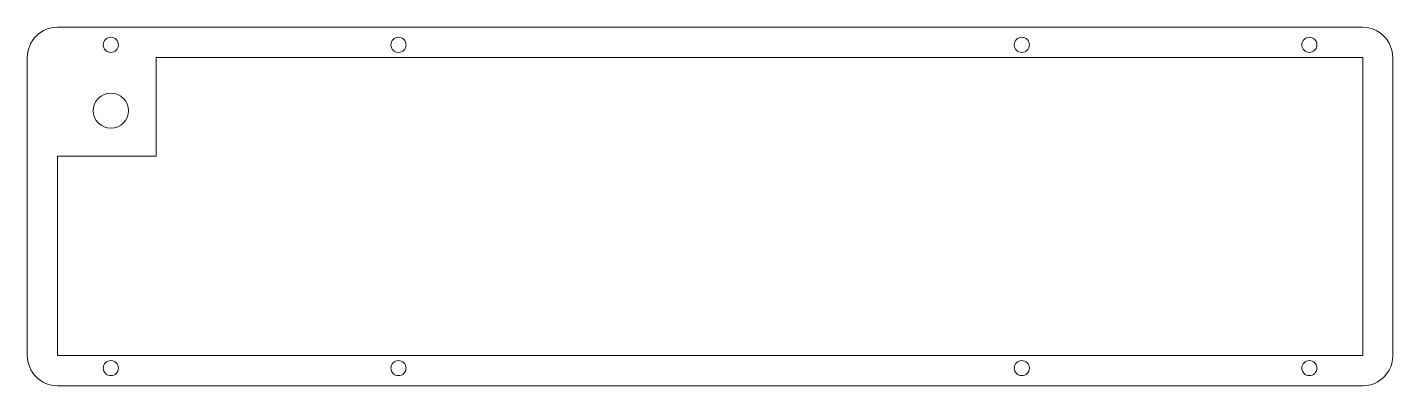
# Model space of a CAD drawing. Header units: millimetres. Extents: x 11283 to 11555, y 11436 to 11508.
import ezdxf

# ---------------------------------------------------------------- set-up
doc = ezdxf.new("R2010")
doc.units = ezdxf.units.MM
doc.layers.add('A-DETL', color=90, linetype='Continuous', lineweight=18)

msp = doc.modelspace()

# ---------------------------------------------------------------- linework, layer by layer
at = {"layer": 'A-DETL'}
for p, q in [((11548.71, 11507.59), (11289.4, 11507.59)), ((11283.4, 11501.59), (11283.4, 11442.29)), ((11309.02, 11501.59), (11548.76, 11501.59)), ((11309.02, 11481.96), (11309.02, 11501.59)), ((11548.76, 11501.59), (11548.76, 11442.29)), ((11554.71, 11442.2), (11554.71, 11501.59)), ((11289.4, 11442.29), (11289.4, 11481.96)), ((11289.4, 11481.96), (11309.02, 11481.96)), ((11548.76, 11442.29), (11289.4, 11442.29)), ((11289.4, 11436.29), (11548.8, 11436.29))]:
    msp.add_line(p, q, dxfattribs=at)
for centre, radius, start, end in [((11289.4, 11501.59), 6, 90, 180), ((11548.71, 11501.59), 6, 0, 90), ((11300, 11504.09), 1.5, 0, 180), ((11300, 11504.09), 1.5, 180, 0), ((11357.15, 11504.09), 1.5, 0, 180), ((11357.15, 11504.09), 1.5, 180, 0), ((11481.01, 11504.09), 1.5, 0, 180), ((11481.01, 11504.09), 1.5, 180, 0), ((11538.16, 11504.09), 1.5, 0, 180), ((11538.16, 11504.09), 1.5, 180, 0), ((11300, 11490.99), 3.5, 0, 180), ((11300, 11490.99), 3.5, 180, 0), ((11289.4, 11442.29), 6, 180, 270), ((11548.8, 11442.2), 5.91, 270, 0), ((11300, 11439.79), 1.5, 0, 180), ((11300, 11439.79), 1.5, 180, 0), ((11357.15, 11439.79), 1.5, 0, 180), ((11357.15, 11439.79), 1.5, 180, 0), ((11481.01, 11439.79), 1.5, 0, 180), ((11481.01, 11439.79), 1.5, 180, 0), ((11538.16, 11439.79), 1.5, 0, 180), ((11538.16, 11439.79), 1.5, 180, 0)]:
    msp.add_arc(centre, radius, start, end, dxfattribs=at)

doc.saveas('drawing.dxf')
